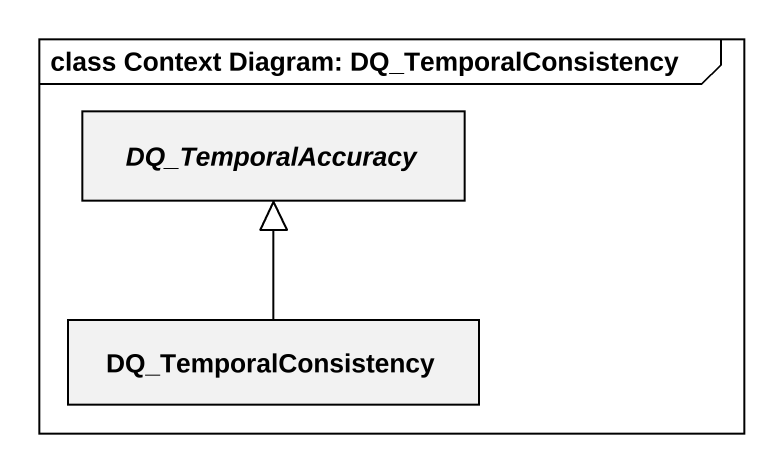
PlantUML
@startuml
mainframe class Context Diagram: DQ_TemporalConsistency
hide circle
hide empty members
abstract class DQ_TemporalAccuracy
class DQ_TemporalConsistency
DQ_TemporalConsistency -up-|> DQ_TemporalAccuracy
@enduml
